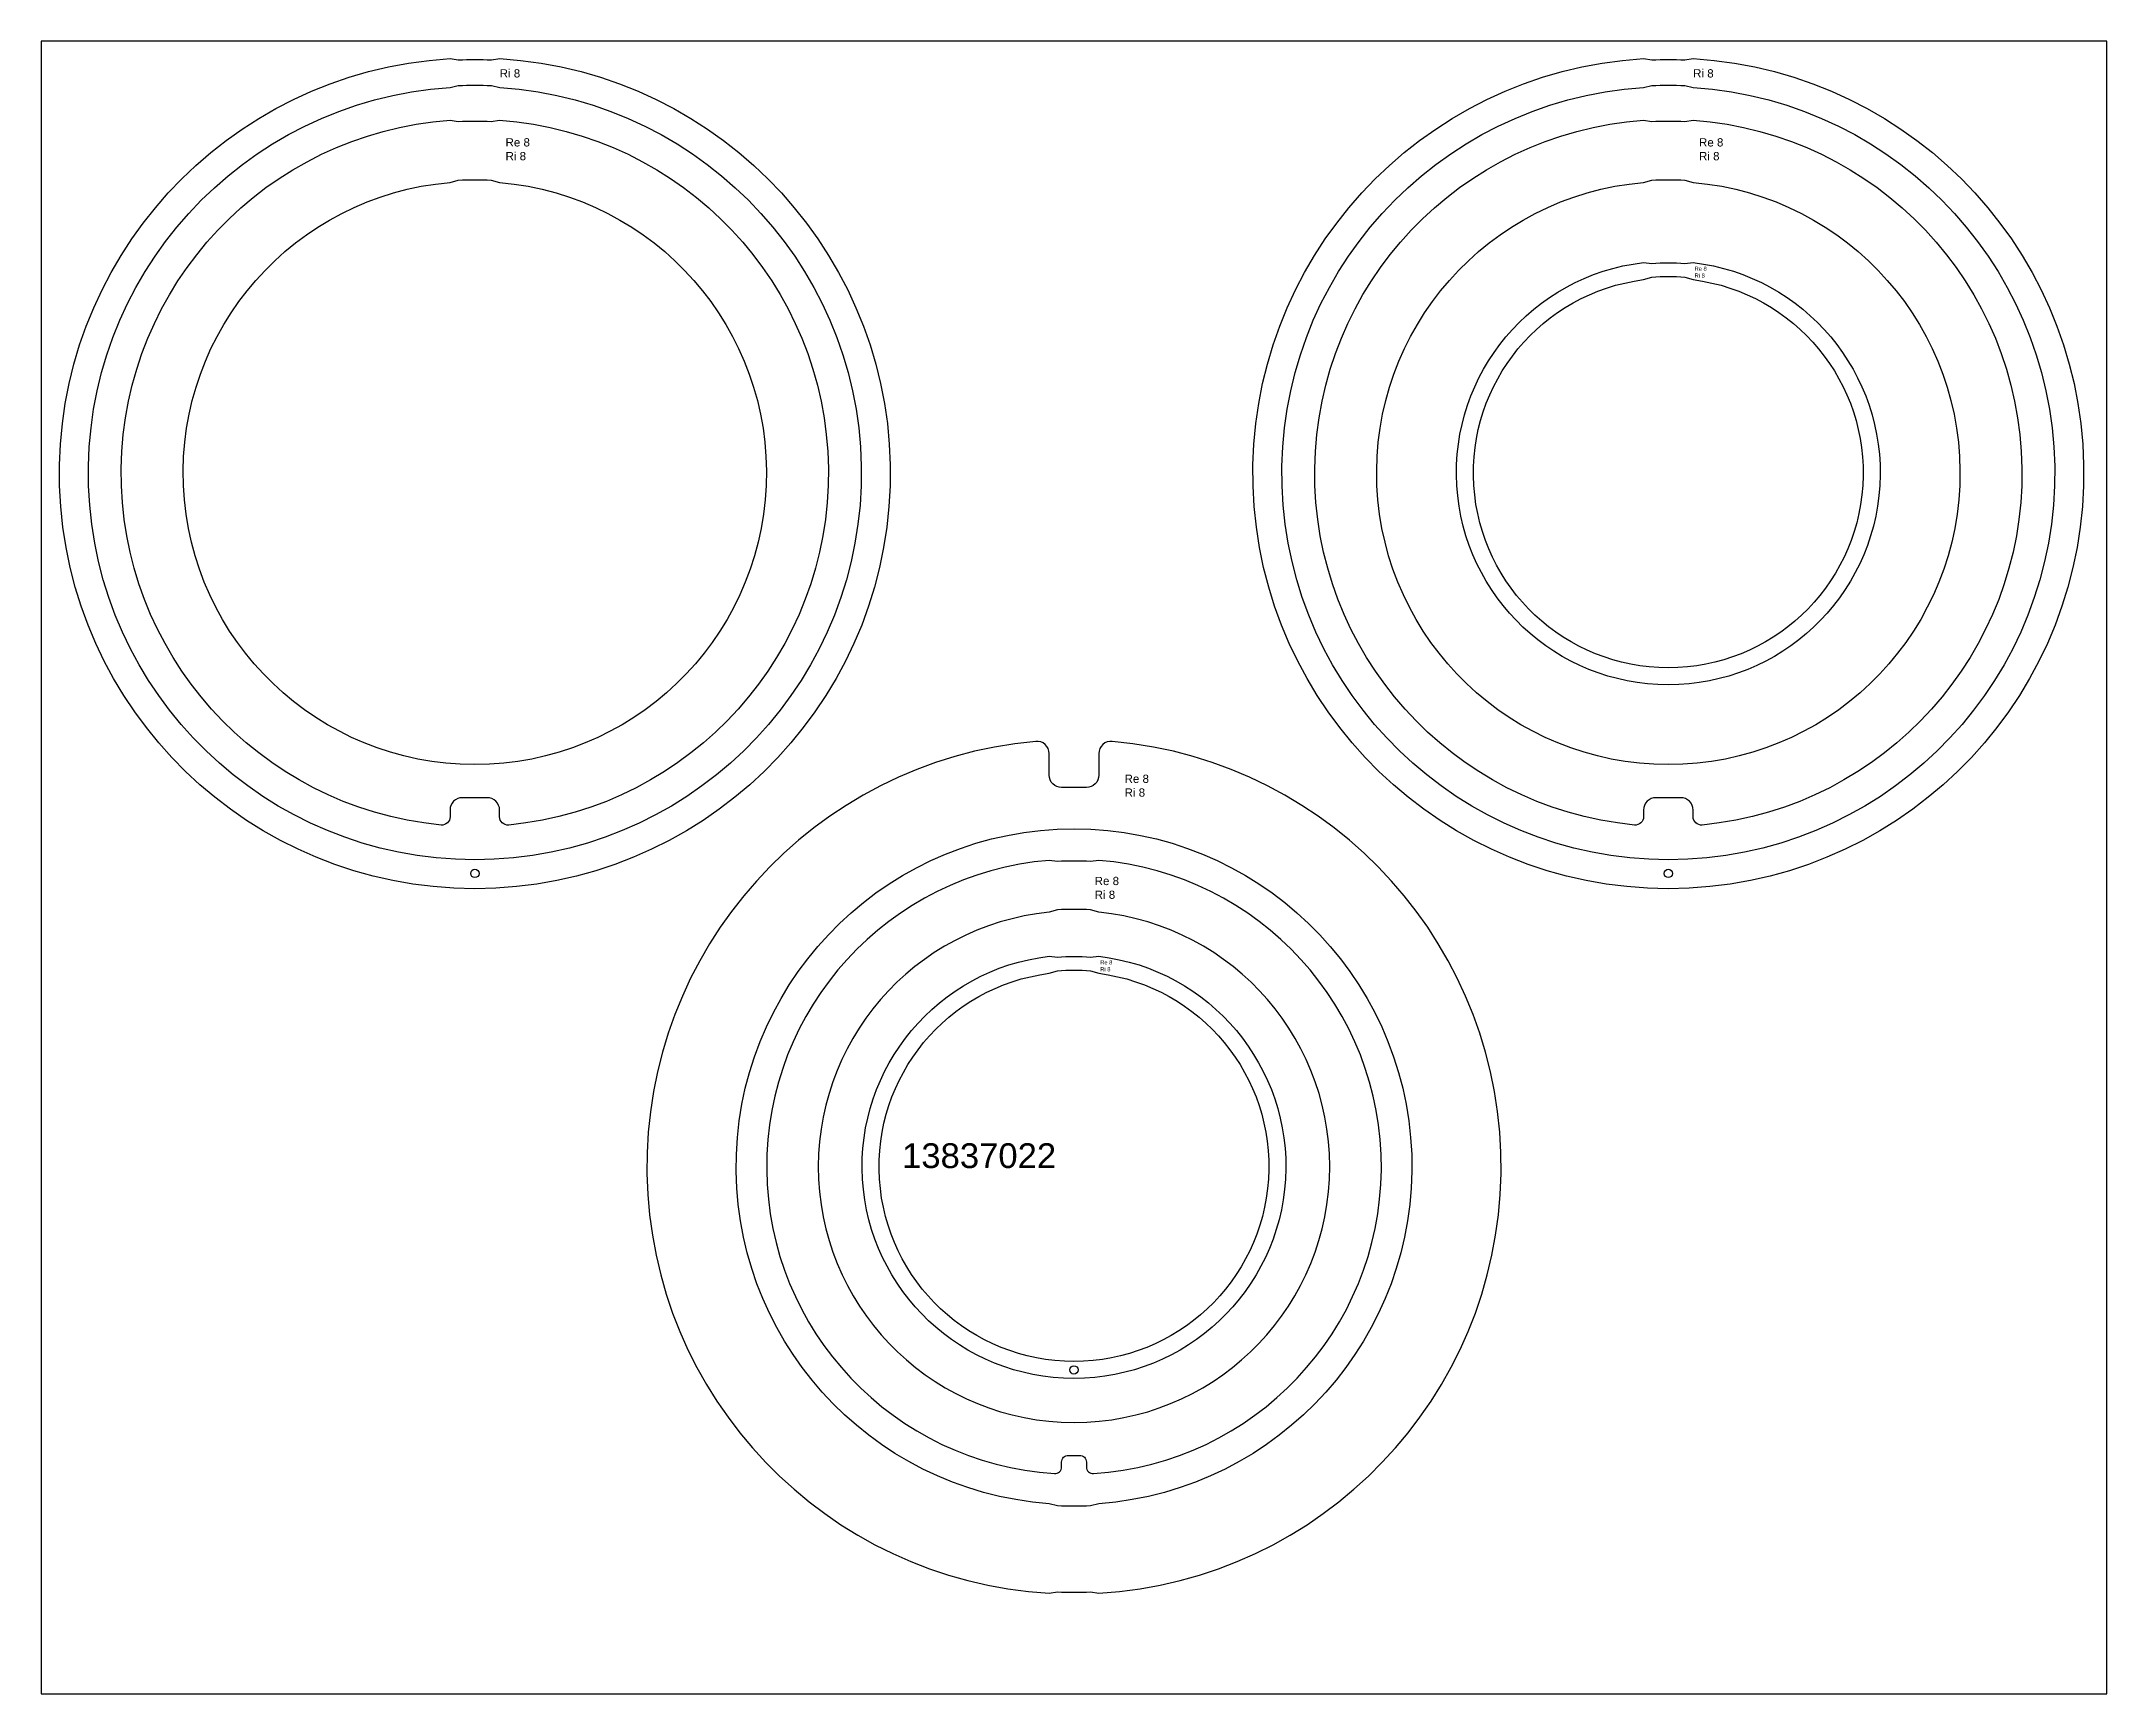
# Model space of a CAD drawing. Header units: millimetres. Extents: x 39202 to 41702, y 170857 to 172857.
import ezdxf

# ---------------------------------------------------------------- set-up
doc = ezdxf.new("R2010")
doc.units = ezdxf.units.MM
for name, color, linetype in [('13424440', 7, 'Continuous'), ('13837022', 7, 'Continuous'), ('7382856', 7, 'Continuous'), ('EM-26206 11', 7, 'Continuous'), ('EM-26230 06', 7, 'Continuous'), ('Texto', 3, 'Continuous')]:
    doc.layers.add(name, color=color, linetype=linetype)
doc.styles.get("Standard").update_dxf_attribs({"font": 'arial.ttf'})

msp = doc.modelspace()

# ---------------------------------------------------------------- linework, layer by layer
msp.add_lwpolyline([(39202.4, 170856.7), (41702.4, 170856.7), (41702.4, 172856.7), (39202.4, 172856.7)], close=True)
at = {"layer": '13424440'}
for points in [[(39697.1, 172835.8), (39707.1, 172834.3, -0.020008), (39747.2, 172834.3), (39757.2, 172835.8, -33.436759)], [(41141.7, 172835.8), (41151.7, 172834.3, -0.020008), (41191.8, 172834.3), (41201.8, 172835.8, -33.436759)], [(39697.1, 172800.7), (39707.1, 172803.2, -0.021332), (39747.2, 172803.2), (39757.2, 172800.7, -31.10118)], [(41141.7, 172800.7), (41151.7, 172803.2, -0.021332), (41191.8, 172803.2), (41201.8, 172800.7, -31.10118)]]:
    msp.add_lwpolyline(points, format="xyb", close=True, dxfattribs=at)
for centre in [(39727.2, 171849.5), (41171.8, 171849.5)]:
    msp.add_circle(centre, 5, dxfattribs=at)
at = {"layer": '13837022'}
for points in [[(41141.7, 172588.9), (41151.7, 172587.9, -0.039431), (41191.8, 172587.9), (41201.8, 172588.9, -17.00787)], [(41141.7, 172568.2), (41151.7, 172571.3, -0.04218), (41191.8, 172571.3), (41201.8, 172568.2, -15.636045)], [(40422.3, 171749.3), (40432.3, 171748.3, -0.039431), (40472.4, 171748.3), (40482.4, 171749.3, -17.00787)], [(40422.3, 171728.6), (40432.3, 171731.7, -0.04218), (40472.4, 171731.7), (40482.4, 171728.6, -15.636045)]]:
    msp.add_lwpolyline(points, format="xyb", close=True, dxfattribs=at)
msp.add_circle((40452.3, 171248.6), 5, dxfattribs=at)
at = {"layer": '7382856'}
for points in [[(40422.4, 171865.3, 0.930507), (40428.9, 171123.2, 0.432857), (40437.4, 171131.2), (40437.4, 171137.1, -0.419961), (40445.5, 171145.1, 0.009791), (40459.2, 171145.1, -0.419961), (40467.4, 171137.1), (40467.4, 171131.2, 0.432857), (40475.9, 171123.2, 0.930507), (40482.4, 171865.3), (40472.4, 171864, 0.02702), (40432.4, 171864)], [(40432.4, 171805.4), (40422.4, 171802.5, 20.584754), (40482.4, 171802.5), (40472.4, 171805.4, 0.032136)]]:
    msp.add_lwpolyline(points, format="xyb", close=True, dxfattribs=at)
at = {"layer": 'EM-26206 11'}
for points in [[(40467.4, 171953.5), (40437.4, 171953.5, -0.414214), (40422.4, 171968.5), (40422.4, 171994.5, 0.440755), (40406, 172009.4, 0.928692), (40422.4, 170978.4), (40432.4, 170979.9, 0.019425), (40472.4, 170979.9), (40482.4, 170978.4, 0.928692), (40498.7, 172009.4, 0.440755), (40482.4, 171994.5), (40482.4, 171968.5, -0.414214)], [(40482.4, 171086.6), (40472.4, 171084, -0.024345), (40432.4, 171084), (40422.4, 171086.6, -27.229942)]]:
    msp.add_lwpolyline(points, format="xyb", close=True, dxfattribs=at)
at = {"layer": 'EM-26230 06'}
for points in [[(39712.1, 171941.2, 0.414214), (39697.1, 171926.2), (39697.1, 171918.1, -0.442571), (39686.2, 171908.1, -0.920267), (39697.1, 172761.1), (39707.1, 172759.7, -0.023487), (39747.1, 172759.7), (39757.1, 172761.1, -0.920267), (39768.1, 171908.1, -0.442571), (39757.1, 171918.1), (39757.1, 171926.2, 0.414214), (39742.1, 171941.2)], [(41156.8, 171941.2, 0.414214), (41141.8, 171926.2), (41141.8, 171918.1, -0.442571), (41130.8, 171908.1, -0.920267), (41141.8, 172761.1), (41151.8, 172759.7, -0.023487), (41191.8, 172759.7), (41201.8, 172761.1, -0.920267), (41212.7, 171908.1, -0.442571), (41201.8, 171918.1), (41201.8, 171926.2, 0.414214), (41186.8, 171941.2)], [(39697.1, 172685.9), (39707.1, 172688.6, -0.028191), (39747.1, 172688.6), (39757.1, 172685.9, -23.490763)], [(41141.8, 172685.9), (41151.8, 172688.6, -0.028191), (41191.8, 172688.6), (41201.8, 172685.9, -23.490763)]]:
    msp.add_lwpolyline(points, format="xyb", close=True, dxfattribs=at)

# ---------------------------------------------------------------- texts
at = {"attachment_point": 1}
for s, width, insert, char_height in [('Ri 8', 44.431, (39757.2, 172822.9), 10), ('Ri 8', 44.431, (41201.8, 172822.9), 10), ('Re 8\\PRi 8', 44.482, (39764.3, 172739.4), 10), ('Re 8\\PRi 8', 44.482, (41208.9, 172739.4), 10), ('Re 8\\PRi 8', 35.453, (41203.5, 172584), 5), ('Re 8\\PRi 8', 70.736, (40513.6, 171969.1), 10), ('Re 8\\PRi 8', 36.188, (40477.4, 171845.4), 10), ('Re 8\\PRi 8', 35.453, (40484.1, 171744.4), 5)]:
    msp.add_mtext_dynamic_manual_height_columns(s, width=width, gutter_width=12.5, heights=[0], dxfattribs=dict(at, insert=insert, char_height=char_height))
at = {"layer": 'Texto', "insert": (40244.3, 171522.9), "char_height": 30, "attachment_point": 1}
msp.add_mtext_dynamic_manual_height_columns('13837022', width=222.03, gutter_width=12.5, heights=[0], dxfattribs=at)

doc.saveas('drawing.dxf')
